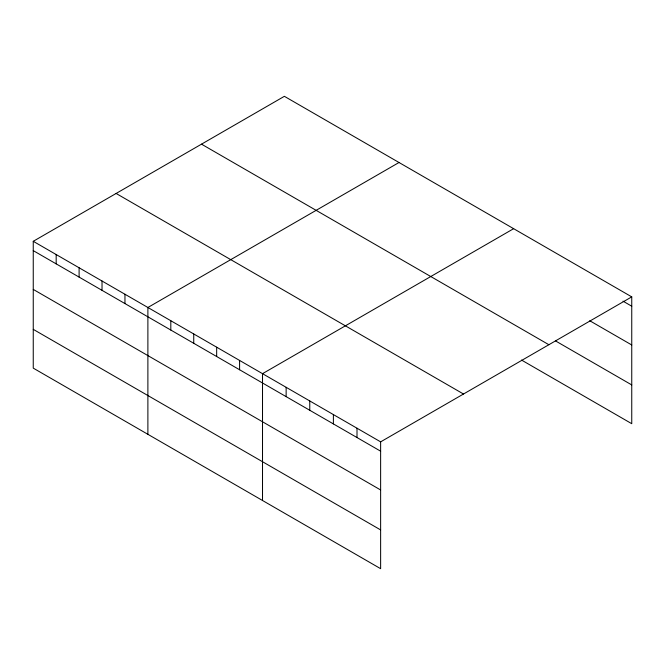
<?xml version="1.0" encoding="UTF-8"?>
<svg xmlns="http://www.w3.org/2000/svg" width="665" height="665" viewBox="0 0 665 665"><rect width="100%" height="100%" fill="white"/><g stroke="black" fill="none" stroke-linecap="round" stroke-linejoin="round"><path stroke-width="1" d="M33.25 241.304L380.629 441.859L380.629 568.683L33.25 368.127L33.25 241.304L284.371 96.317L631.75 296.873L631.75 423.696L521.518 360.056M399.008 162.501L147.888 307.488L147.888 434.312M513.638 228.685L262.517 373.672L262.517 500.496M380.629 441.859L631.75 296.873M623.005 301.154L631.75 306.208M589.755 320.738L631.75 344.977M555.632 340.979L631.75 384.927M201.503 144.164L548.883 344.719M116.117 193.457L463.497 394.013M33.25 250.63L380.629 451.186M33.25 289.408L380.629 489.964M33.25 329.35L380.629 529.914M357.005 428.218L357.005 437.553M333.389 414.578L333.389 423.913M309.765 400.945L309.765 410.272M286.141 387.304L286.141 396.639M239.591 360.43L239.591 369.765M216.665 347.197L216.665 356.523M193.739 333.955L193.739 343.29M170.814 320.721L170.814 330.056M124.962 294.246L124.962 303.581M102.028 281.012L102.028 290.339M79.102 267.771L79.102 277.106M56.176 254.537L56.176 263.872"/></g></svg>
